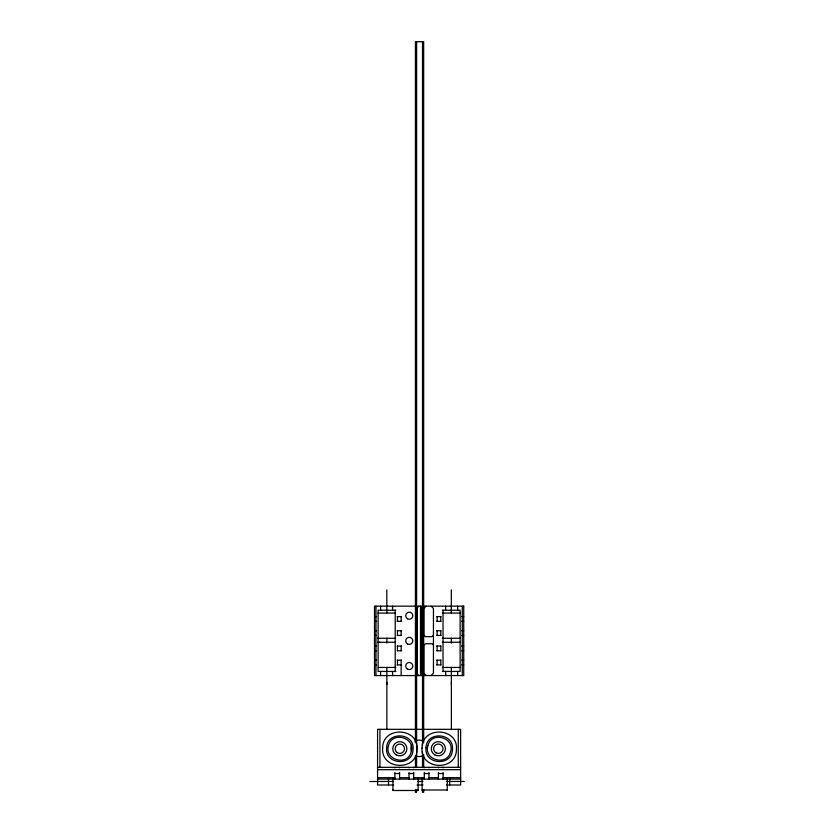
<?xml version="1.0" encoding="UTF-8"?>
<svg xmlns="http://www.w3.org/2000/svg" width="834" height="834" viewBox="0 0 834 834"><rect width="100%" height="100%" fill="white"/><g stroke="black" fill="none" stroke-linecap="round" stroke-linejoin="round"><path stroke-width="1.25" d="M418.136 789.819L418.136 790.486L392.939 790.507L392.939 789.829M392.939 790.507L392.939 778.278M447.305 789.996L422.119 790.006M422.119 790.486L422.108 778.591M433.451 635.049L432.075 636.676L425.434 636.676L423.797 635.049L423.797 608.518L426.153 606.162M418.918 606.162L417.386 607.694L417.386 674.018L418.918 675.55M431.105 675.55L433.451 673.194L433.451 608.518L431.105 606.162M377.958 613.084L395.754 613.073M377.833 638.281L378.428 638.281M442.395 638.281L460.358 638.271M377.833 642.263L395.389 642.253M442.395 642.263L460.358 642.253M442.416 667.45L460.378 667.44M395.848 610.227L378.125 610.227L378.125 671.443L395.848 671.443M442.385 610.227L460.128 610.227L460.128 671.443L442.385 671.443M442.468 613.084L460.347 613.073M374.518 616.618L376.541 616.618M397.203 616.618L401.592 616.618M436.662 616.618L440.978 616.618M461.713 616.618L463.735 616.618M374.518 621.33L376.541 621.33M397.203 621.33L401.592 621.33M436.662 621.33L440.978 621.33M461.713 621.33L463.735 621.33M374.518 630.744L376.541 630.744M397.203 630.744L401.592 630.744M436.662 630.744L440.978 630.744M461.713 630.744L463.735 630.744M374.518 635.456L376.541 635.456M397.203 635.456L401.592 635.456M436.662 635.456L440.978 635.456M461.713 635.456L463.735 635.456M377.917 638.281L395.775 638.271M377.927 642.263L379.626 642.263M374.518 646.048L376.541 646.048M397.203 646.048L401.592 646.048M436.662 646.048L440.978 646.048M461.713 646.048L463.735 646.048M374.518 650.76L376.541 650.76M397.203 650.76L401.592 650.76M436.662 650.76L440.978 650.76M461.713 650.76L463.735 650.76M374.518 660.174L376.541 660.174M397.203 660.174L401.592 660.174M436.662 660.174L440.978 660.174M461.713 660.174L463.735 660.174M374.518 664.886L376.541 664.886M397.203 664.886L401.592 664.886M436.662 664.886L440.978 664.886M461.713 664.886L463.735 664.886M395.691 667.44L378.323 667.45M377.573 767.332L460.629 767.332M377.573 769.688L460.629 769.688M394.868 773.525L399.569 773.525M408.994 773.525L413.695 773.525M424.298 773.525L428.999 773.525M438.413 773.525L443.125 773.525M377.573 777.695L394.868 777.695M399.569 777.695L408.994 777.695M413.695 777.695L424.298 777.695M428.999 777.695L438.413 777.695M443.125 777.695L460.629 777.695M377.573 779.102L460.629 779.102M369.754 781.51L393.148 781.458M418.022 781.479L422.994 781.458M446.357 781.458L464.246 781.448M393.679 784.992L377.573 784.992L377.573 729.323L460.629 729.323L460.629 784.992L446.357 784.992M417.125 784.992L422.994 784.992M433.451 644.911L432.075 643.744L425.434 643.744L423.797 645.235L423.797 673.194L426.153 675.55M451.319 589.899L451.34 612.813M451.35 638.166L451.35 643.118M451.371 667.45L451.382 684.401M447.295 778.57L447.305 790.455M418.126 778.591L418.136 790.476M386.82 589.899L386.83 612.813M386.851 638.166L386.851 643.118M386.861 667.45L386.872 684.401M462.286 606.162L462.286 675.561M458.273 729.323L458.273 767.332M457.647 606.162L457.647 610.227M457.647 671.443L457.647 675.561M451.382 682.389L451.382 728.989M449.682 778.059L449.682 784.992M445.658 606.162L445.658 610.227M445.658 671.443L445.71 675.561M443.031 610.227L443.031 671.443M443.125 767.332L443.125 767.864M443.125 772.503L443.125 779.102M440.79 616.618L440.79 621.33M440.79 630.744L440.79 635.456M440.79 646.048L440.79 650.76M440.79 660.174L440.79 664.886M438.413 767.332L438.413 767.864M438.413 772.503L438.413 779.102M437.11 616.618L437.11 621.33M437.11 630.744L437.11 635.456M437.11 646.048L437.11 650.76M437.11 660.174L437.11 664.886M428.999 767.332L428.999 767.864M428.999 772.503L428.999 779.102M424.298 767.332L424.298 767.864M424.298 772.503L424.298 779.102M423.672 742.781L423.672 41.7L415.426 41.7L415.426 742.781M423.672 754.509L423.672 767.541M423.672 789.694L423.672 792.3L422.494 792.3L422.494 789.694M422.494 41.7L422.494 745.387M422.494 751.903L422.494 767.541M420.805 607.34L420.805 608.34M420.805 609.696L420.805 610.696M420.805 612.052L420.805 613.053M420.805 614.397L420.805 615.398M420.805 616.753L420.805 617.754M420.805 619.109L420.805 620.11M420.805 621.466L420.805 622.466M420.805 623.822L420.805 624.822M420.805 626.178L420.805 627.178M420.805 628.523L420.805 629.524M420.805 630.879L420.805 631.88M420.805 633.235L420.805 634.236M420.805 635.591L420.805 636.592M420.805 637.947L420.805 638.948M420.805 640.293L420.805 641.294M420.805 642.649L420.805 643.65M420.805 645.005L420.805 646.006M420.805 647.361L420.805 648.362M420.805 649.717L420.805 650.718M420.805 652.073L420.805 653.074M420.805 654.419L420.805 655.42M420.805 656.775L420.805 657.776M420.805 659.131L420.805 660.132M420.805 661.487L420.805 662.488M420.805 663.843L420.805 664.844M420.805 666.189L420.805 667.19M420.805 668.545L420.805 669.546M420.805 670.901L420.805 671.902M420.805 673.257L420.805 674.258M420.451 606.162L420.451 607.34L422.223 607.34L422.223 608.34L420.451 608.34L420.451 609.696L422.223 609.696L422.223 610.696L420.451 610.696L420.451 612.052L422.223 612.052L422.223 613.053L420.451 613.053L420.451 614.397L422.223 614.397L422.223 615.398L420.451 615.398L420.451 616.753L422.223 616.753L422.223 617.754L420.451 617.754L420.451 619.109L422.223 619.109L422.223 620.11L420.451 620.11L420.451 621.466L422.223 621.466L422.223 622.466L420.451 622.466L420.451 623.822L422.223 623.822L422.223 624.822L420.451 624.822L420.451 626.178L422.223 626.178L422.223 627.178L420.451 627.178L420.451 628.523L422.223 628.523L422.223 629.524L420.451 629.524L420.451 630.879L422.223 630.879L422.223 631.88L420.451 631.88L420.451 633.235L422.223 633.235L422.223 634.236L420.451 634.236L420.451 635.591L422.223 635.591L422.223 636.592L420.451 636.592L420.451 637.947L422.223 637.947L422.223 638.948L420.451 638.948L420.451 640.293L422.223 640.293L422.223 641.294L420.451 641.294L420.451 642.649L422.223 642.649L422.223 643.65L420.451 643.65L420.451 645.005L422.223 645.005L422.223 646.006L420.451 646.006L420.451 647.361L422.223 647.361L422.223 648.362L420.451 648.362L420.451 649.717L422.223 649.717L422.223 650.718L420.451 650.718L420.451 652.073L422.223 652.073L422.223 653.074L420.451 653.074L420.451 654.419L422.223 654.419L422.223 655.42L420.451 655.42L420.451 656.775L422.223 656.775L422.223 657.776L420.451 657.776L420.451 659.131L422.223 659.131L422.223 660.132L420.451 660.132L420.451 661.487L422.223 661.487L422.223 662.488L420.451 662.488L420.451 663.843L422.223 663.843L422.223 664.844L420.451 664.844L420.451 666.189L422.223 666.189L422.223 667.19L420.451 667.19L420.451 668.545L422.223 668.545L422.223 669.546L420.451 669.546L420.451 670.901L422.223 670.901L422.223 671.902L420.451 671.902L420.451 673.257L422.223 673.257L422.223 674.258L420.451 674.258L420.451 675.55M416.604 41.7L416.604 767.541M416.604 789.694L416.604 792.3L415.426 792.3L415.426 789.694M415.426 755.812L415.426 767.541M413.695 767.332L413.695 767.864M413.695 772.503L413.695 779.102M408.994 767.332L408.994 767.864M408.994 772.503L408.994 779.102M401.144 616.618L401.144 621.33M401.144 630.744L401.144 635.456M401.144 646.048L401.144 650.76M401.144 660.174L401.144 675.561M399.569 767.332L399.569 767.864M399.569 772.503L399.569 779.102M397.464 616.618L397.464 621.33M397.464 630.744L397.464 635.456M397.464 646.048L397.464 650.76M397.464 660.174L397.464 664.886M395.212 610.227L395.212 671.443M394.868 767.332L394.868 767.864M394.868 772.503L394.868 779.102M392.543 606.162L392.595 610.227M392.543 671.443L392.595 675.561M388.477 778.059L388.477 784.992M386.872 682.389L386.872 728.989M380.606 606.162L380.606 610.227M380.606 671.443L380.606 675.561M379.929 729.323L379.929 767.332M375.967 606.162L375.967 675.561M423.224 755.468A8.236 8.236 0 0 1 416.969 756.292M411.485 751.486A8.236 8.236 0 0 1 411.485 745.179M414.978 741.197A8.236 8.236 0 0 1 415.947 740.717M416.969 740.373A8.236 8.236 0 0 1 423.224 741.197M382.66 748.077C380.773 770.209 417.271 771.575 417.042 749.359C418.929 727.227 382.431 725.861 382.66 748.077M422.046 748.077C420.159 770.209 456.657 771.575 456.427 749.359C458.325 727.227 421.816 725.861 422.046 748.077M386.642 747.796C384.641 764.768 412.674 766.727 413.059 749.641C415.061 732.659 387.028 730.699 386.642 747.796M426.028 747.796C424.037 764.768 452.059 766.727 452.445 749.641C454.447 732.659 426.414 730.699 426.028 747.796M388.477 745.669C384.015 760.128 407.857 766.519 411.225 751.757C415.686 737.308 391.844 730.918 388.477 745.669M427.873 745.669C423.401 760.128 447.253 766.519 450.61 751.757C455.072 737.308 431.23 730.918 427.873 745.669M463.735 606.162L374.518 606.162L374.518 675.561L463.735 675.561L463.735 606.162M407.492 669.076A3.534 3.534 0 0 0 412.799 666.022A3.534 3.534 0 0 0 407.492 662.957A3.534 3.534 0 0 0 407.492 669.076M407.492 643.921A3.534 3.534 0 0 0 412.799 640.856A3.534 3.534 0 0 0 407.492 637.801A3.534 3.534 0 0 0 407.492 643.921M407.492 618.776A3.534 3.534 0 0 0 412.799 615.721A3.534 3.534 0 0 0 407.492 612.656A3.534 3.534 0 0 0 407.492 618.776M434.681 754.77A7.058 7.058 0 0 0 445.398 748.869A7.058 7.058 0 0 0 434.931 742.541A7.058 7.058 0 0 0 434.681 754.77M396.953 752.476A4.712 4.712 0 0 0 404.49 749.359A4.712 4.712 0 0 0 398.016 744.397A4.712 4.712 0 0 0 396.953 752.476M396.233 754.833A7.058 7.058 0 0 0 406.888 748.807A7.058 7.058 0 0 0 396.348 742.594A7.058 7.058 0 0 0 396.233 754.833M435.984 752.8A4.712 4.712 0 0 0 443.042 748.724A4.712 4.712 0 0 0 435.984 744.647A4.712 4.712 0 0 0 435.984 752.8"/></g></svg>
